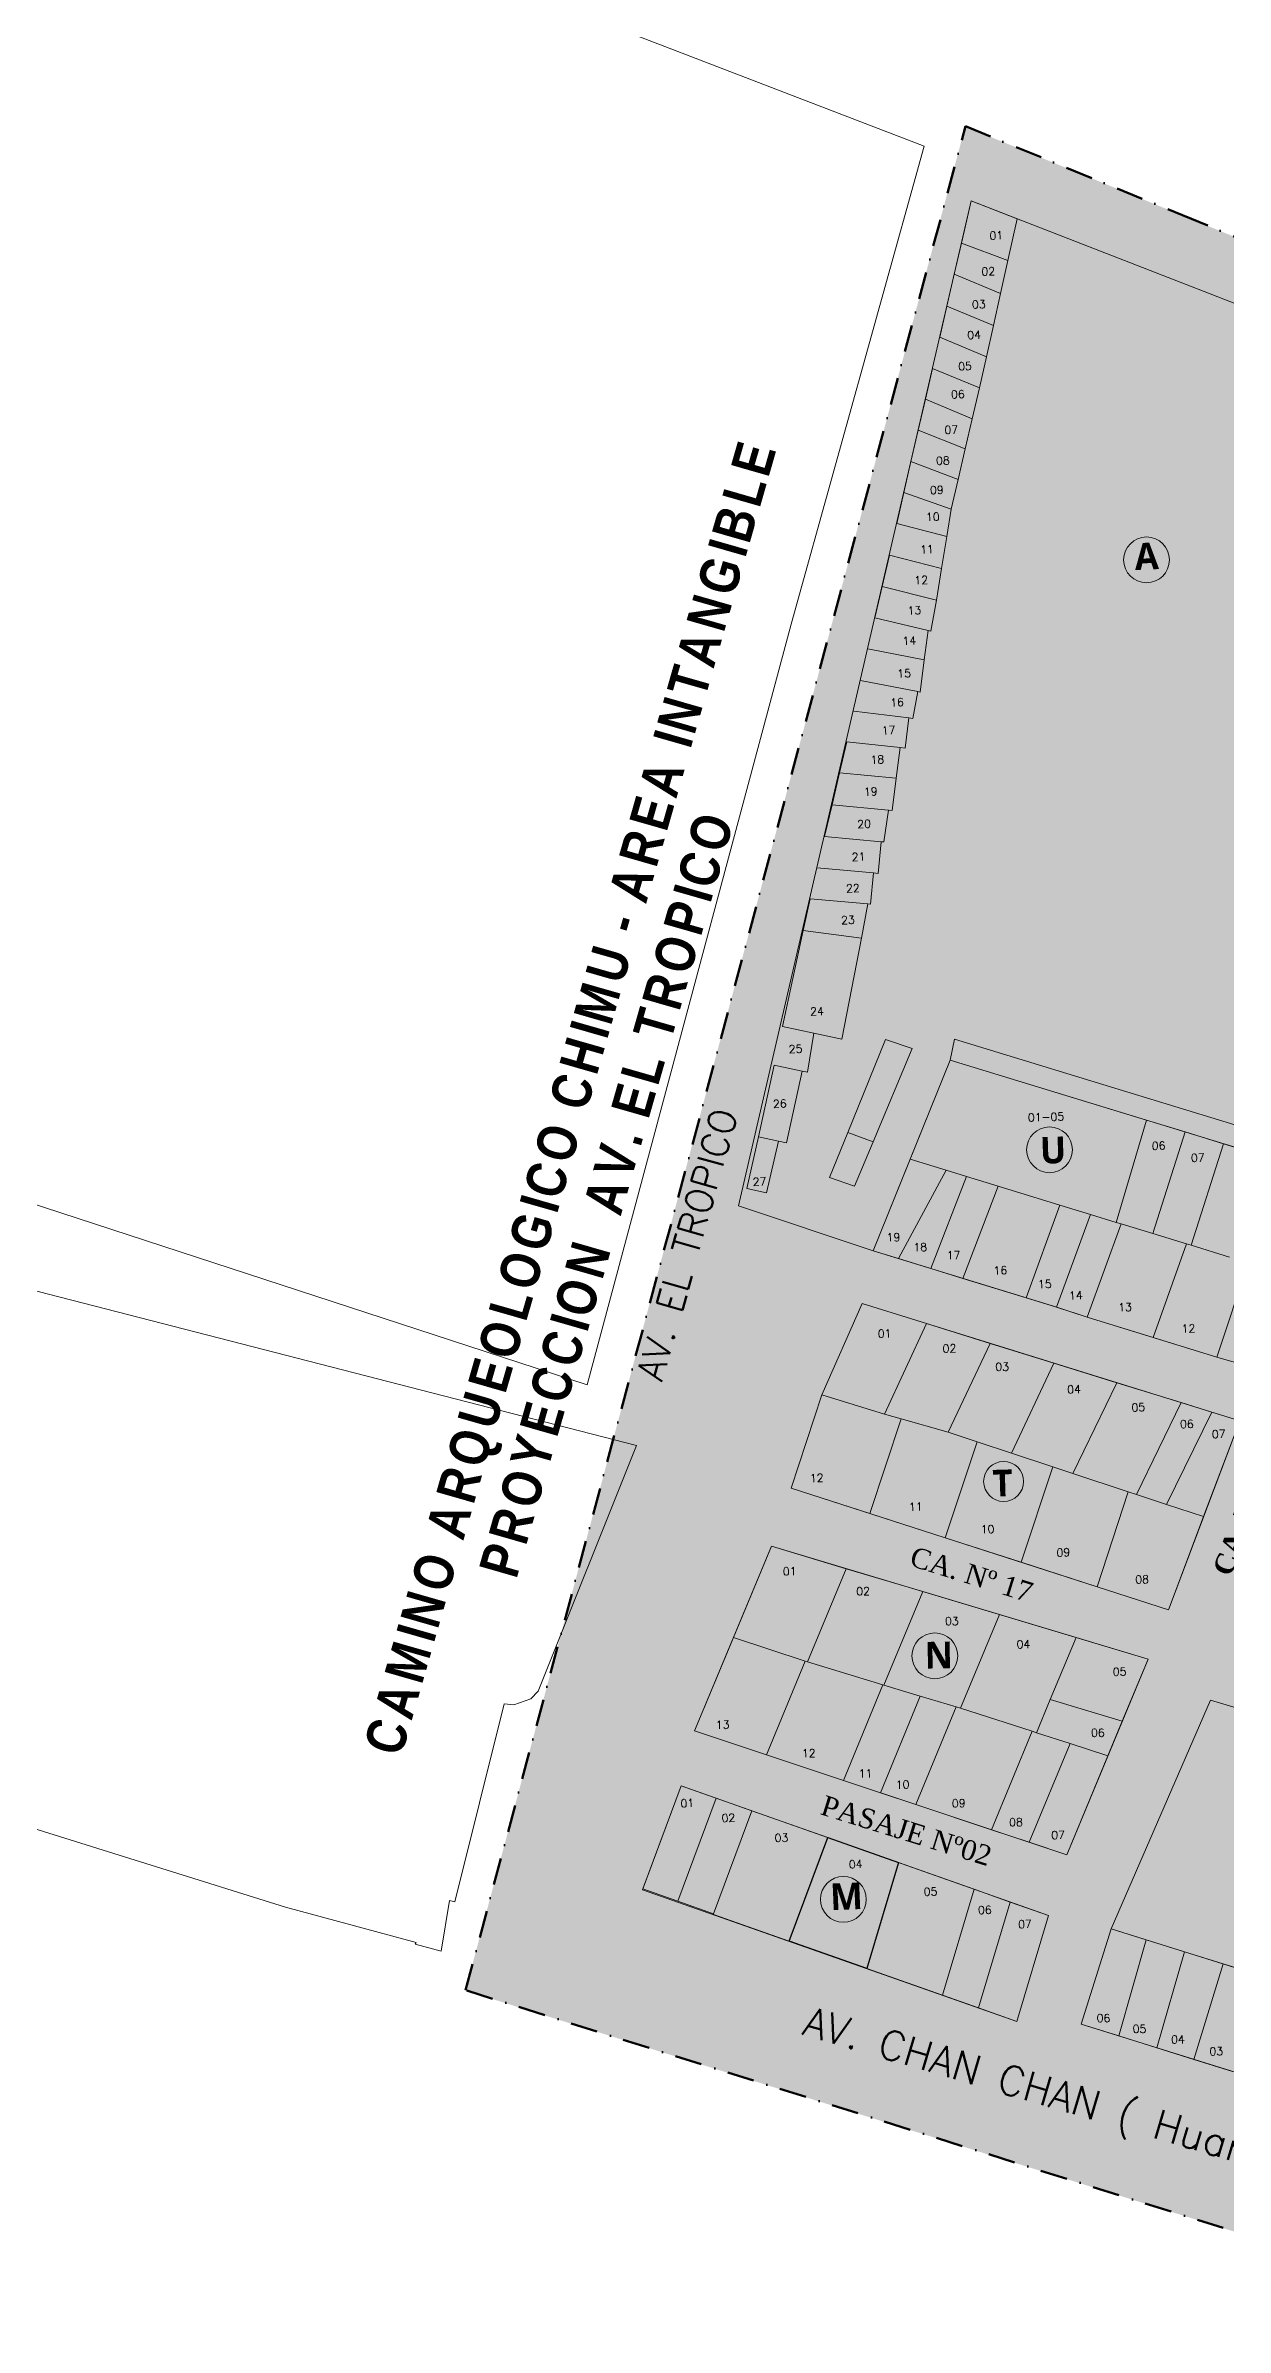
# Model space of a CAD drawing. Header units: millimetres. Extents: x -12449005 to 6504000, y 604360 to 27735491.
# Drawn here: x 712674.3 to 712895.5, y 9106718.8 to 9107146.5 of the extents above; entities that cross this region are included whole.
import ezdxf
from ezdxf.enums import TextEntityAlignment as Align

# ---------------------------------------------------------------- set-up
doc = ezdxf.new("R2010")
doc.units = ezdxf.units.MM
doc.header["$MEASUREMENT"] = 0
doc.header["$PDMODE"] = 3
doc.header["$PDSIZE"] = 0.5
doc.linetypes.add('DASHDOTX2', pattern=[50.8, 25.4, -12.7, 0, -12.7])
doc.linetypes.add('HIDDEN', pattern=[9.525, 6.35, -3.175])
doc.layers.get('0').update_dxf_attribs({"lineweight": 15})
for name, color, linetype in [('_CALLES', 251, 'Continuous'), ('_CALLES_PRINCIPALES', 7, 'Continuous'), ('_LOTE_INFORMAL', 7, 'Continuous'), ('_LOTE_TEX_NUMLOT_INFORMAL', 251, 'Continuous'), ('_MANZANA_TEX_LETMAN_INFORMAL', 133, 'Continuous'), ('CHAVI RESCATE', 220, 'Continuous'), ('LOTES-01', 9, 'Continuous'), ('NUEVA ESPERANZA II', 160, 'Continuous')]:
    doc.layers.add(name, color=color, linetype=linetype)
for name, color, linetype, lineweight in [('A_LIMITES SECTORES', 1, 'DASHDOTX2', 50), ('JL - LOTE PRESCRITO', 190, 'Continuous', 30), ('JL - LOTES EXCEPTUADO', 33, 'Continuous', 30)]:
    doc.layers.add(name, color=color, linetype=linetype, lineweight=lineweight)
doc.styles.add('CALLES', font='romans.shx', dxfattribs={"height": 2.5})
doc.styles.add('cota100', font='trebuc.ttf')
doc.styles.add('ROMANS', font='romans.shx')
doc.styles.get("Standard").update_dxf_attribs({"font": 'arial.ttf'})
doc.dimstyles.new('COTA _100', dxfattribs={"dimscale": 1.26, "dimtxt": 0.95, "dimasz": 0.04, "dimexe": 0.06, "dimexo": 0.1, "dimgap": 0.04, "dimtad": 0, "dimzin": 1, "dimdsep": 46, "dimtxsty": 'cota100', "dimblk": 'ARCHTICK', "dimcen": 0.09, "dimdle": 0.06, "dimse1": 1, "dimse2": 1, "dimsd1": 1, "dimsd2": 1, "dimclrd": 256, "dimclre": 178, "dimclrt": 7, "dimaunit": 1, "dimadec": 3, "dimazin": 0, "dimtfac": 1, "dimtmove": 2, "dimatfit": 2, "dimldrblk": 'ARCHTICK', "dimfxl": 1, "dimarcsym": 0})

# ---------------------------------------------------------------- blocks, each defined once
blk = doc.blocks.new('*D51')
at = {"layer": 'DEFPOINTS', "color": 0, "ltscale": 0.3, "transparency": 16777216}
for p in [(711798.11, 9107297.2, 0), (638644.95, 8884680.95), (638646.1, 8884680.58, 0)]:
    blk.add_point(p, dxfattribs=at)
at = {"layer": 'JL - LOTE PRESCRITO', "color": 7, "ltscale": 0.3, "transparency": 16777216, "insert": (1552507.84, 18611954.35), "char_height": 1.425, "attachment_point": 5, "rotation": 71.8094, "style": 'cota100'}
blk.add_mtext('234327.50', dxfattribs=at)
blk = doc.blocks.new('_ARCHTICK')
at = {"color": 0, "linetype": 'ByBlock', "const_width": 0.15}
blk.add_lwpolyline([(-0.5, -0.5), (0.5, 0.5)], dxfattribs=at)
blk = doc.blocks.new('*D53')
at = {"layer": 'DEFPOINTS', "color": 0, "ltscale": 0.3, "transparency": 16777216}
for p in [(711952.33, 9107351.33, 0), (711965.47, 9107341.68, 0), (711966.31, 9107342.82)]:
    blk.add_point(p, dxfattribs=at)
at = {"layer": 'JL - LOTE PRESCRITO', "color": 7, "ltscale": 0.3, "transparency": 16777216, "insert": (6503997.51, 4786217.92), "char_height": 1.425, "attachment_point": 5, "rotation": 323.7083, "style": 'cota100'}
blk.add_mtext('16.31', dxfattribs=at)
blk = doc.blocks.new('*D73')
at = {"layer": 'DEFPOINTS', "color": 0, "linetype": 'HIDDEN', "ltscale": 0.3, "transparency": 16777216}
for p in [(712011.73, 9107605.05, 0), (712012.2, 9107605.85, 0), (4170697.19, 7066169.49, 0)]:
    blk.add_point(p, dxfattribs=at)
at = {"layer": 'NUEVA ESPERANZA II', "color": 7, "linetype": 'HIDDEN', "lineweight": 0, "ltscale": 0.3, "transparency": 16777216, "insert": (2441354.93, 8086888.07, 0), "char_height": 1.197, "attachment_point": 5, "rotation": 329.4494, "style": 'cota100'}
blk.add_mtext('4016212.68', dxfattribs=at)
blk = doc.blocks.new('*D76')
at = {"layer": 'DEFPOINTS', "color": 0, "linetype": 'HIDDEN', "ltscale": 0.3, "transparency": 16777216}
for p in [(712060.23, 9107364.32, 0), (4611601.15, 6212854.71, 0), (4611601.67, 6212855.42, 0)]:
    blk.add_point(p, dxfattribs=at)
at = {"layer": 'NUEVA ESPERANZA II', "color": 7, "linetype": 'HIDDEN', "lineweight": 0, "ltscale": 0.3, "transparency": 16777216, "insert": (2661831.21, 7660110.22, 0), "char_height": 1.197, "attachment_point": 5, "rotation": 323.4146, "style": 'cota100'}
blk.add_mtext('4856398.38', dxfattribs=at)
blk = doc.blocks.new('*D277')
at = {"layer": 'DEFPOINTS', "color": 0, "ltscale": 0.3, "transparency": 16777216}
for p in [(5920851.92, 23470790.36), (5920853.1, 23470789.93, 0), (712025.22, 9107418.43, 0)]:
    blk.add_point(p, dxfattribs=at)
at = {"layer": 'JL - LOTES EXCEPTUADO', "color": 7, "ltscale": 0.3, "transparency": 16777216, "insert": (-3004046.3, 604365.52), "char_height": 1.425, "attachment_point": 5, "rotation": 70.067, "style": 'cota100'}
blk.add_mtext('15278688.71', dxfattribs=at)

msp = doc.modelspace()

# ---------------------------------------------------------------- hatches: boundary and pattern name
at = {"true_color": 0x474f51, "transparency": 33554534}
h = msp.add_hatch(color=251, dxfattribs=at)
h.dxf.hatch_style = 1
h.paths.add_polyline_path([(712887.487, 9107114.643), (712846.745, 9107131.336), (712752.994, 9106781.896), (713120.298, 9106666.779), (713234.294, 9106619.509), (713306.76, 9106788.635), (713529.82, 9106696.084), (713599.427, 9106823.03)])

# ---------------------------------------------------------------- linework, layer by layer
at = {"lineweight": 15}
for points, elevation in [([(712668.071, 9107193.377), (712568.779, 9106963.058), (712775.856, 9106895.465), (712814.123, 9107038.021), (712839.014, 9107127.667)], 68.149), ([(712562.312, 9106948.338), (712664.32, 9106915.101), (712785.078, 9106884.061), (712766.613, 9106838.02), (712765.269, 9106836.554), (712762.098, 9106835.434), (712760.295, 9106835.655), (712750.995, 9106798.531), (712749.99, 9106798.757), (712748.465, 9106789.281), (712743.571, 9106790.562), (712743.749, 9106790.919), (712719.227, 9106797.55), (712524.652, 9106858.313)], 64.864)]:
    msp.add_lwpolyline(points, close=True, dxfattribs=dict(at, elevation=elevation))
for points in [[(712829.466, 9106920.573), (712804.238, 9106929.006), (712847.87, 9107117.374), (712979.28, 9107066.261), (712964.352, 9107028.096), (712959.87, 9107029.668), (712957.601, 9107024.861), (712954.799, 9107017.738), (712928.769, 9106940.549), (712920.381, 9106943.182), (712918.401, 9106937.736), (712844.737, 9106960.27), (712843.935, 9106956.332)], [(712843.935, 9106956.332), (712917.184, 9106933.926), (712905.508, 9106897.344), (712893.953, 9106900.621), (712869.592, 9106908.147), (712863.888, 9106909.996), (712829.466, 9106920.573)], [(712843.935, 9106956.332), (712829.466, 9106920.573)], [(712874.11, 9106793.477), (712892.769, 9106836.337), (712962.409, 9106815.587), (712944.516, 9106771.408)], [(712944.516, 9106771.408), (712939.064, 9106753.584), (712868.466, 9106775.576), (712874.11, 9106793.477)], [(712874.11, 9106793.477), (712944.516, 9106771.408)]]:
    msp.add_lwpolyline(points, dxfattribs=at)
for points in [[(712827.395, 9106910.663), (712898.217, 9106888.696), (712884.834, 9106853.292), (712814.063, 9106876.086), (712819.856, 9106893.55)], [(712795.931, 9106830.566), (712810.381, 9106865.17), (712881.039, 9106844.04), (712865.811, 9106807.339)], [(712786.197, 9106800.803), (712793.481, 9106820.279), (712862.351, 9106795.953), (712856.421, 9106776.113)]]:
    msp.add_lwpolyline(points, close=True, dxfattribs=at)
for centre, radius in [((712880.746, 9107050.098), 4.294), ((712862.549, 9106939.506), 4.294), ((712853.94, 9106877.329), 3.75), ((712841.041, 9106844.643), 4.294), ((712823.884, 9106798.987), 4.294)]:
    msp.add_circle(centre, radius)
at = {"layer": '_LOTE_INFORMAL', "lineweight": 15}
for points in [[(712846.043, 9107109.485), (712847.87, 9107117.374), (712856.503, 9107114.016), (712854.717, 9107106.216)], [(712846.043, 9107109.485), (712844.689, 9107103.64)], [(712846.043, 9107109.485), (712854.717, 9107106.216)], [(712854.717, 9107106.216), (712853.364, 9107100.063)], [(712844.689, 9107103.64), (712843.308, 9107097.677)], [(712853.364, 9107100.063), (712844.689, 9107103.64)], [(712843.308, 9107097.677), (712841.958, 9107091.85)], [(712852.04, 9107094.046), (712843.308, 9107097.677)], [(712853.364, 9107100.063), (712852.04, 9107094.046)], [(712841.958, 9107091.85), (712850.737, 9107088.186)], [(712852.04, 9107094.046), (712850.737, 9107088.186)], [(712850.737, 9107088.186), (712849.386, 9107082.361)], [(712840.595, 9107085.966), (712839.259, 9107080.199)], [(712840.595, 9107085.966), (712849.386, 9107082.361)], [(712839.259, 9107080.199), (712837.914, 9107074.393)], [(712839.259, 9107080.199), (712848.035, 9107076.536)], [(712849.386, 9107082.361), (712848.035, 9107076.536)], [(712848.035, 9107076.536), (712846.728, 9107070.896)], [(712837.914, 9107074.393), (712836.56, 9107068.547)], [(712837.914, 9107074.393), (712846.728, 9107070.896)], [(712846.728, 9107070.896), (712845.395, 9107065.148)], [(712836.56, 9107068.547), (712835.213, 9107062.731)], [(712836.56, 9107068.547), (712845.395, 9107065.148)], [(712835.213, 9107062.731), (712833.888, 9107056.89)], [(712835.213, 9107062.731), (712844.107, 9107059.595)], [(712845.395, 9107065.148), (712844.107, 9107059.595)], [(712843.281, 9107054.468), (712844.107, 9107059.595)], [(712833.888, 9107056.89), (712843.281, 9107054.468)], [(712843.281, 9107054.468), (712842.316, 9107048.485)], [(712832.54, 9107050.951), (712831.187, 9107045.105)], [(712832.54, 9107050.951), (712842.316, 9107048.485)], [(712831.187, 9107045.105), (712829.8, 9107039.206)], [(712841.349, 9107042.564), (712831.187, 9107045.105)], [(712842.316, 9107048.485), (712841.349, 9107042.564)], [(712841.349, 9107042.564), (712840.286, 9107036.719), (712839.799, 9107036.835)], [(712829.8, 9107039.206), (712839.799, 9107036.835)], [(712839.799, 9107036.835), (712839.028, 9107031.358)], [(712828.478, 9107033.425), (712839.028, 9107031.358)], [(712827.121, 9107027.478), (712837.86, 9107025.396)], [(712839.028, 9107031.358), (712838.3, 9107025.311), (712837.86, 9107025.396)], [(712837.86, 9107025.396), (712836.901, 9107020.363), (712836.13, 9107020.457)], [(712825.863, 9107021.714), (712836.13, 9107020.457)], [(712834.523, 9107014.895), (712835.443, 9107014.794), (712836.13, 9107020.457)], [(712824.539, 9107015.995), (712823.185, 9107010.15)], [(712824.539, 9107015.995), (712834.523, 9107014.895)], [(712834.523, 9107014.895), (712833.808, 9107009.19)], [(712823.185, 9107010.15), (712821.801, 9107004.178)], [(712823.185, 9107010.15), (712833.808, 9107009.19)], [(712833.808, 9107009.19), (712833.026, 9107003.11), (712832.342, 9107003.175)], [(712821.801, 9107004.178), (712820.317, 9106998.241)], [(712821.801, 9107004.178), (712832.342, 9107003.175)], [(712832.342, 9107003.175), (712831.469, 9106997.211), (712830.98, 9106997.256)], [(712830.98, 9106997.256), (712820.317, 9106998.241)], [(712830.98, 9106997.256), (712830.433, 9106991.331), (712829.546, 9106991.413)], [(712829.546, 9106991.413), (712818.982, 9106992.391)], [(712828.493, 9106985.588), (712829.002, 9106985.543), (712829.546, 9106991.413)], [(712817.646, 9106986.542), (712816.374, 9106980.607)], [(712817.646, 9106986.542), (712828.493, 9106985.588)], [(712827.261, 9106979.18), (712828.493, 9106985.588)], [(712816.374, 9106980.607), (712812.473, 9106962.626)], [(712816.374, 9106980.607), (712827.261, 9106979.18)], [(712827.261, 9106979.18), (712823.617, 9106960.222), (712818.343, 9106961.359)], [(712812.473, 9106962.626), (712818.343, 9106961.359)], [(712818.343, 9106961.359), (712817.162, 9106954.055), (712816.165, 9106954.268)], [(712824.691, 9106942.744), (712831.772, 9106960.206), (712836.796, 9106958.516), (712829.468, 9106940.986)], [(712810.904, 9106955.393), (712807.978, 9106941.907)], [(712810.904, 9106955.393), (712816.165, 9106954.268)], [(712880.751, 9106945.071), (712843.935, 9106956.332), (712836.405, 9106937.722)], [(712811.696, 9106941.121), (712813.241, 9106940.795), (712816.165, 9106954.268)], [(712807.978, 9106941.907), (712805.75, 9106932.261), (712809.493, 9106931.469), (712811.696, 9106941.121)], [(712807.978, 9106941.907), (712811.696, 9106941.121)], [(712829.468, 9106940.986), (712825.997, 9106932.682), (712821.262, 9106934.287), (712824.691, 9106942.744)], [(712829.468, 9106940.986), (712824.691, 9106942.744)], [(712875.052, 9106925.901), (712880.751, 9106945.071)], [(712888.018, 9106942.847), (712880.751, 9106945.071)], [(712888.018, 9106942.847), (712881.937, 9106923.794)], [(712895.19, 9106940.654), (712888.018, 9106942.847)], [(712836.405, 9106937.722), (712829.466, 9106920.573), (712834.225, 9106919.111)], [(712843.16, 9106935.656), (712836.405, 9106937.722)], [(712895.19, 9106940.654), (712889.109, 9106921.601)], [(712902.362, 9106938.46), (712895.19, 9106940.654)], [(712843.16, 9106935.656), (712834.225, 9106919.111)], [(712846.986, 9106934.486), (712840.28, 9106917.25)], [(712846.986, 9106934.486), (712843.16, 9106935.656)], [(712852.914, 9106932.672), (712846.986, 9106934.486)], [(712846.302, 9106915.4), (712852.914, 9106932.672)], [(712864.485, 9106929.133), (712852.914, 9106932.672)], [(712864.485, 9106929.133), (712858.153, 9106911.758)], [(712864.485, 9106929.133), (712870.223, 9106927.378)], [(712863.885, 9106909.997), (712870.223, 9106927.378)], [(712869.592, 9106908.147), (712875.96, 9106925.623)], [(712875.052, 9106925.901), (712870.223, 9106927.378)], [(712875.052, 9106925.901), (712875.96, 9106925.623)], [(712881.937, 9106923.794), (712875.96, 9106925.623)], [(712881.937, 9106923.794), (712888.248, 9106921.864)], [(712882.004, 9106904.291), (712888.248, 9106921.864)], [(712888.248, 9106921.864), (712889.109, 9106921.601)], [(712889.109, 9106921.601), (712896.281, 9106919.407)], [(712834.225, 9106919.111), (712840.28, 9106917.25)], [(712840.28, 9106917.25), (712846.302, 9106915.4)], [(712893.953, 9106900.621), (712899.819, 9106918.325)], [(712846.302, 9106915.4), (712858.153, 9106911.758)], [(712893.953, 9106900.621), (712905.508, 9106897.344), (712911.103, 9106914.873)], [(712839.477, 9106906.915), (712827.395, 9106910.663), (712819.856, 9106893.55)], [(712858.153, 9106911.758), (712863.885, 9106909.997)], [(712863.885, 9106909.997), (712869.592, 9106908.147)], [(712869.592, 9106908.147), (712882.004, 9106904.291)], [(712831.628, 9106889.943), (712839.477, 9106906.915)], [(712851.416, 9106903.212), (712839.477, 9106906.915)], [(712882.004, 9106904.291), (712893.953, 9106900.621)], [(712851.416, 9106903.212), (712843.562, 9106886.573)], [(712863.355, 9106899.509), (712851.416, 9106903.212)], [(712863.355, 9106899.509), (712855.4, 9106882.655)], [(712875.199, 9106895.836), (712863.355, 9106899.509)], [(712866.907, 9106878.847), (712875.199, 9106895.836)], [(712887.233, 9106892.103), (712875.199, 9106895.836)], [(712819.856, 9106893.55), (712814.063, 9106876.086), (712828.816, 9106871.332)], [(712831.628, 9106889.943), (712819.856, 9106893.55)], [(712878.837, 9106874.899), (712887.233, 9106892.103)], [(712892.964, 9106890.325), (712887.233, 9106892.103)], [(712828.816, 9106871.332), (712834.696, 9106889.076)], [(712834.696, 9106889.076), (712831.628, 9106889.943)], [(712834.696, 9106889.076), (712843.562, 9106886.573)], [(712843.562, 9106886.573), (712848.97, 9106884.783)], [(712884.518, 9106873.019), (712892.964, 9106890.325)], [(712892.964, 9106890.325), (712898.217, 9106888.696), (712891.427, 9106870.733)], [(712842.998, 9106866.761), (712848.97, 9106884.783)], [(712848.97, 9106884.783), (712855.4, 9106882.655)], [(712863.162, 9106880.086), (712855.4, 9106882.655)], [(712857.227, 9106862.176), (712863.162, 9106880.086)], [(712863.162, 9106880.086), (712866.907, 9106878.847)], [(712866.907, 9106878.847), (712877.306, 9106875.406)], [(712871.504, 9106857.575), (712877.306, 9106875.406)], [(712878.837, 9106874.899), (712877.306, 9106875.406)], [(712884.518, 9106873.019), (712878.837, 9106874.899)], [(712828.816, 9106871.332), (712842.998, 9106866.761)], [(712871.504, 9106857.575), (712884.834, 9106853.292), (712891.427, 9106870.733)], [(712891.427, 9106870.733), (712884.518, 9106873.019)], [(712824.416, 9106860.973), (712810.381, 9106865.17), (712803.252, 9106848.099)], [(712842.998, 9106866.761), (712857.227, 9106862.176)], [(712824.416, 9106860.973), (712817.176, 9106843.535)], [(712838.787, 9106856.675), (712824.416, 9106860.973)], [(712857.227, 9106862.176), (712871.504, 9106857.575)], [(712838.787, 9106856.675), (712831.502, 9106839.13)], [(712853.159, 9106852.377), (712838.787, 9106856.675)], [(712853.159, 9106852.377), (712845.872, 9106834.83)], [(712867.53, 9106848.08), (712853.159, 9106852.377)], [(712803.252, 9106848.099), (712795.931, 9106830.566), (712809.478, 9106826.063)], [(712816.737, 9106843.67), (712803.252, 9106848.099)], [(712867.53, 9106848.08), (712862.698, 9106836.443)], [(712867.53, 9106848.08), (712881.039, 9106844.04), (712876.197, 9106832.371)], [(712816.737, 9106843.67), (712809.478, 9106826.063)], [(712816.737, 9106843.67), (712817.176, 9106843.535)], [(712831.265, 9106839.2), (712817.176, 9106843.535)], [(712831.265, 9106839.2), (712823.88, 9106821.276)], [(712830.837, 9106818.964), (712838.306, 9106837.093)], [(712831.502, 9106839.13), (712831.265, 9106839.2)], [(712831.502, 9106839.13), (712838.306, 9106837.093)], [(712845.013, 9106835.087), (712837.462, 9106816.761)], [(712838.306, 9106837.093), (712845.013, 9106835.087)], [(712845.013, 9106835.087), (712845.872, 9106834.83)], [(712860.118, 9106830.23), (712862.698, 9106836.443)], [(712862.698, 9106836.443), (712876.197, 9106832.371)], [(712944.516, 9106771.408), (712962.409, 9106815.587), (712892.769, 9106836.337), (712874.11, 9106793.477)], [(712845.872, 9106834.83), (712859.285, 9106830.499)], [(712873.514, 9106825.904), (712876.197, 9106832.371)], [(712859.285, 9106830.499), (712851.678, 9106812.036)], [(712866.389, 9106828.205), (712858.711, 9106809.699)], [(712860.118, 9106830.23), (712859.285, 9106830.499)], [(712860.118, 9106830.23), (712866.389, 9106828.205)], [(712866.389, 9106828.205), (712873.514, 9106825.904)], [(712809.478, 9106826.063), (712823.88, 9106821.276)], [(712858.711, 9106809.699), (712865.811, 9106807.339), (712873.514, 9106825.904)], [(712800.025, 9106817.968), (712793.481, 9106820.279), (712786.265, 9106800.984), (712792.856, 9106798.655)], [(712792.856, 9106798.655), (712800.025, 9106817.968)], [(712806.719, 9106815.603), (712800.025, 9106817.968)], [(712823.88, 9106821.276), (712830.837, 9106818.964)], [(712830.837, 9106818.964), (712837.462, 9106816.761)], [(712799.55, 9106796.291), (712806.719, 9106815.603)], [(712806.719, 9106815.603), (712820.957, 9106810.574)], [(712837.462, 9106816.761), (712851.678, 9106812.036)], [(712813.736, 9106791.121), (712820.957, 9106810.574)], [(712820.957, 9106810.574), (712834.252, 9106805.878)], [(712851.678, 9106812.036), (712858.711, 9106809.699)], [(712834.252, 9106805.878), (712828.31, 9106785.997)], [(712834.252, 9106805.878), (712848.396, 9106800.882)], [(712842.46, 9106781.022), (712848.396, 9106800.882)], [(712848.396, 9106800.882), (712855.185, 9106798.484)], [(712792.856, 9106798.655), (712799.55, 9106796.291)], [(712849.252, 9106778.634), (712855.185, 9106798.484)], [(712855.185, 9106798.484), (712862.351, 9106795.953), (712856.421, 9106776.113), (712849.252, 9106778.634)], [(712799.55, 9106796.291), (712799.501, 9106796.156), (712813.736, 9106791.121)], [(712874.11, 9106793.477), (712868.466, 9106775.576), (712875.526, 9106773.377)], [(712880.677, 9106791.419), (712874.11, 9106793.477)], [(712828.31, 9106785.997), (712813.736, 9106791.121)], [(712880.677, 9106791.419), (712875.526, 9106773.377)], [(712887.834, 9106789.176), (712880.677, 9106791.419)], [(712887.834, 9106789.176), (712882.686, 9106771.146)], [(712895.087, 9106786.902), (712887.834, 9106789.176)], [(712842.46, 9106781.022), (712828.31, 9106785.997)], [(712889.608, 9106768.99), (712895.087, 9106786.902)], [(712902.339, 9106784.629), (712895.087, 9106786.902)], [(712849.252, 9106778.634), (712842.46, 9106781.022)], [(712875.526, 9106773.377), (712882.686, 9106771.146)], [(712882.686, 9106771.146), (712889.608, 9106768.99)], [(712889.608, 9106768.99), (712896.864, 9106766.729)]]:
    msp.add_lwpolyline(points, dxfattribs=at)
at = {"layer": 'A_LIMITES SECTORES', "color": 251, "ltscale": 0.2, "true_color": 0x474f51}
msp.add_lwpolyline([(713120.324, 9106666.827), (712753.021, 9106781.944), (712846.771, 9107131.384), (712887.513, 9107114.691), (713599.454, 9106823.078), (713529.846, 9106696.132), (713306.786, 9106788.683), (713234.32, 9106619.557)], close=True, dxfattribs=at)
at = {"layer": 'CHAVI RESCATE', "color": 7}
msp.add_lwpolyline([(712820.957, 9106810.574), (712834.252, 9106805.878), (712828.31, 9106785.997), (712813.736, 9106791.121), (712820.957, 9106810.574)], close=True, dxfattribs=at)

# ---------------------------------------------------------------- texts
at = {"layer": '_CALLES', "color": 7, "style": 'CALLES'}
msp.add_text('AV. EL TROPICO', height=5, rotation=74.183, dxfattribs=at).set_placement((712789.827, 9106895.842))
at = {"layer": '_CALLES', "color": 7, "char_height": 3.75, "attachment_point": 1}
for s, insert, width, rotation in [('{\\fBook Antiqua|b1|i0|c0|p18;CA. Nº 05}', (712893.07, 9106860.637), 111.48075, 69.66581), ('{\\fBook Antiqua|b0|i0|c0|p18;CA. Nº 17}', (712837.194, 9106865.213), 66.52521, 342.73679), ('{\\fBook Antiqua|b0|i0|c0|p18;PASAJE Nº02}', (712820.482, 9106818.572), 66.52521, 342.73679)]:
    msp.add_mtext(s, dxfattribs=dict(at, insert=insert, width=width, rotation=rotation))
at = {"layer": '_CALLES_PRINCIPALES', "style": 'ROMANS'}
msp.add_text('AV. CHAN CHAN ( Huanchaco )', height=5.5, rotation=343.59582, dxfattribs=at).set_placement((712815.953, 9106773.75))
msp.add_text('AV. CHAN CHAN ( Huanchaco )', height=5.5, rotation=343.59582, dxfattribs=at).set_placement((712815.953, 9106773.75))
at = {"layer": '_LOTE_TEX_NUMLOT_INFORMAL', "color": 7, "style": 'ROMANS'}
for s, rotation, p in [('01', 2.40556, (712852.562, 9107110.926)), ('02', 2.40556, (712851.056, 9107104.185)), ('03', 2.40556, (712849.283, 9107098.015)), ('04', 2.40556, (712848.4, 9107092.276)), ('05', 2.40556, (712846.698, 9107086.412)), ('06', 2.40556, (712845.357, 9107081.146)), ('07', 2.40556, (712844.118, 9107074.479)), ('08', 2.40556, (712842.54, 9107068.707)), ('09', 2.40556, (712841.409, 9107063.203)), ('10', 2.40556, (712840.654, 9107058.179)), ('11', 2.40556, (712839.554, 9107052.081)), ('12', 2.40556, (712838.482, 9107046.308)), ('13', 2.40556, (712837.185, 9107040.624)), ('14', 2.40556, (712836.257, 9107034.956)), ('15', 2.40556, (712835.29, 9107028.825)), ('16', 2.40556, (712833.951, 9107023.386)), ('17', 2.40556, (712832.363, 9107018.162)), ('18', 2.40556, (712830.253, 9107012.663)), ('19', 2.40556, (712829.013, 9107006.663)), ('20', 2.40556, (712827.767, 9107000.599)), ('21', 2.40556, (712826.722, 9106994.431)), ('22', 2.40556, (712825.67, 9106988.547)), ('23', 2.40556, (712824.726, 9106982.574)), ('24', 2.40556, (712818.932, 9106965.472)), ('25', 2.40556, (712814.912, 9106958.413)), ('26', 2.40556, (712811.959, 9106948.171)), ('01-05', 1.73586, (712861.891, 9106945.665)), ('06', 1.73586, (712883.004, 9106940.268)), ('07', 1.73586, (712890.351, 9106938.013)), ('27', 2.40556, (712808.164, 9106933.553)), ('19', 1.73586, (712833.278, 9106923.122)), ('18', 1.73586, (712838.3, 9106921.259)), ('17', 1.73586, (712844.553, 9106919.744)), ('16', 1.73586, (712853.328, 9106916.909)), ('15', 1.73586, (712861.672, 9106914.349)), ('14', 1.73586, (712867.478, 9106912.2)), ('13', 1.73586, (712876.699, 9106909.999)), ('01', 1.67057, (712831.62, 9106905.068)), ('12', 1.73586, (712888.612, 9106906.02)), ('02', 1.67057, (712843.769, 9106902.278)), ('03', 1.67057, (712853.664, 9106898.822)), ('04', 1.67057, (712867.138, 9106894.621)), ('05', 1.67057, (712879.2, 9106891.235)), ('06', 1.67057, (712888.3, 9106888.099)), ('07', 1.67057, (712894.278, 9106886.234)), ('12', 1.67057, (712818.88, 9106877.989)), ('11', 1.67057, (712837.451, 9106872.598)), ('10', 1.67057, (712850.926, 9106868.397)), ('01', 1.05343, (712813.81, 9106860.51)), ('09', 1.67057, (712865.139, 9106864.026)), ('02', 1.05343, (712827.583, 9106856.747)), ('08', 1.67057, (712879.908, 9106858.965)), ('03', 1.05343, (712844.23, 9106851.147)), ('04', 1.05343, (712857.658, 9106846.801)), ('05', 1.05343, (712875.687, 9106841.666)), ('13', 1.05343, (712801.236, 9106831.725)), ('06', 1.05343, (712871.614, 9106830.213)), ('12', 1.05343, (712817.377, 9106826.386)), ('11', 1.05343, (712828.032, 9106822.59)), ('10', 1.05343, (712834.992, 9106820.499)), ('01', 2.40556, (712794.609, 9106817.025)), ('02', 2.40556, (712802.316, 9106814.268)), ('09', 1.05343, (712845.512, 9106817.024)), ('08', 1.05343, (712856.251, 9106813.456)), ('03', 2.40556, (712812.271, 9106810.53)), ('07', 1.05343, (712864.157, 9106811.046)), ('04', 2.40556, (712826.196, 9106805.595)), ('05', 2.40556, (712840.23, 9106800.438)), ('06', 2.40556, (712850.415, 9106797.001)), ('07', 2.40556, (712857.939, 9106794.355)), ('06', 1.05343, (712872.668, 9106776.73)), ('05', 1.05343, (712879.422, 9106774.71)), ('04', 1.05343, (712886.634, 9106772.726)), ('03', 1.05343, (712893.817, 9106770.495))]:
    msp.add_text(s, height=1.5, rotation=rotation, dxfattribs=at).set_placement(p, align=Align.MIDDLE)
at = {"layer": '_MANZANA_TEX_LETMAN_INFORMAL', "color": 7, "char_height": 5, "attachment_point": 1}
for s, insert, width, rotation in [('{\\fTrebuchet MS|b1|i0|c0|p34;A}', (712878.398, 9107053.184), 4.30137, 2.40556), ('{\\fTrebuchet MS|b1|i0|c0|p34;U}', (712860.672, 9106941.878), 7.19939, 1.73586), ('{\\fTrebuchet MS|b1|i0|c0|p34;T}', (712851.78, 9106879.486), 7.99558, 1.67057), ('{\\fTrebuchet MS|b1|i0|c0|p34;N}', (712839.089, 9106847.243), 2.47338, 1.05343), ('{\\fTrebuchet MS|b1|i0|c0|p34;M}', (712821.285, 9106801.934), 5.49165, 2.40556)]:
    msp.add_mtext(s, dxfattribs=dict(at, insert=insert, width=width, rotation=rotation))
at = {"layer": 'LOTES-01', "color": 7, "char_height": 7.37875, "width": 305.18512, "attachment_point": 1, "rotation": 73.97815}
for s, insert in [('\\pt22.13625;{\\fArial Narrow|b1|i0|c0|p34;\\T1.15;CAMINO ARQUEOLOGICO CHIMU - AREA INTANGIBLE}', (712733.836, 9106827.598, 0)), ('\\pt22.13625;{\\fArial Narrow|b1|i0|c0|p34;\\T1.15;PROYECCION  AV. EL TROPICO}', (712755.447, 9106860.898, 0))]:
    msp.add_mtext(s, dxfattribs=dict(at, insert=insert))

# ---------------------------------------------------------------- dimensions: what is measured, and where the dimension line sits
at = {"layer": 'JL - LOTE PRESCRITO', "ltscale": 0.3}
for base, p1, p2, angle, picture, middle in [((638644.95, 8884680.953, 0), (711798.107, 9107297.202, 0), (638646.098, 8884680.575, 0), 251.80943, '*D51', (1552507.844, 18611954.349, 0)), ((711966.313, 9107342.822, 0), (711952.326, 9107351.331, 0), (711965.473, 9107341.678, 0), 323.70827, '*D53', (6503997.511, 4786217.922, 0))]:
    dim = msp.add_linear_dim(base=base, p1=p1, p2=p2, angle=angle, dimstyle='COTA _100', override={"dimscale": 1.5}, dxfattribs=at)
    dim.commit()
    dim.dimension.update_dxf_attribs({"geometry": picture, "text_midpoint": middle, "dimtype": 161})
at = {"layer": 'JL - LOTES EXCEPTUADO', "ltscale": 0.3}
dim = msp.add_linear_dim(base=(5920851.924857054, 23470790.356056061, 0.000000005), p1=(712025.222492767, 9107418.427517591, 0.000000004), p2=(5920853.097571281, 23470789.930775229, 0.000000001), angle=70.066995566, dimstyle='COTA _100', override={"dimscale": 1.5}, dxfattribs=at)
dim.commit()
dim.dimension.update_dxf_attribs({"geometry": '*D277', "text_midpoint": (-3004046.296434489, 604365.524695335, 0.000000005), "dimtype": 161})
at = {"layer": 'NUEVA ESPERANZA II', "linetype": 'HIDDEN', "lineweight": 0, "ltscale": 0.3}
for p1, p2, distance, picture, middle in [((4170697.188284783, 7066169.48580675, 0.000000001), (712011.729687415, 9107605.053734764, 0.000000001), -0.93001305, '*D73', (2441354.931710498, 8086888.07068019, 0.000000001)), ((712060.231841858, 9107364.317540675, 0.000000001), (4611601.151797256, 6212854.712911038, 0.000000001), 0.875501777, '*D76', (2661831.213635954, 7660110.218227286, 0.000000001))]:
    dim = msp.add_aligned_dim(p1=p1, p2=p2, distance=distance, dimstyle='COTA _100', dxfattribs=at)
    dim.commit()
    dim.dimension.update_dxf_attribs({"geometry": picture, "text_midpoint": middle})

doc.saveas('drawing.dxf')
